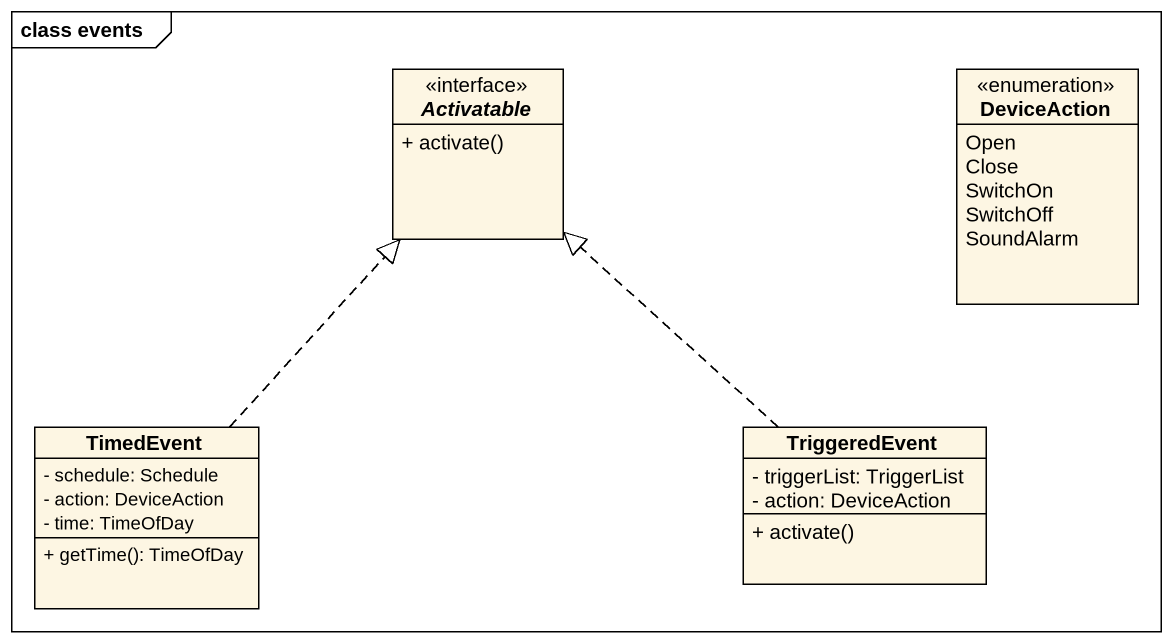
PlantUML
@startuml
mainframe class events
hide circle
hide empty members
skinparam classAttributeIconSize 0
interface Activatable {
  + activate()
}
enum DeviceAction {
  Open
  Close
  SwitchOn
  SwitchOff
  SoundAlarm
}
class TimedEvent {
  - schedule: Schedule
  - action: DeviceAction
  - time: TimeOfDay
  + getTime(): TimeOfDay
}
class TriggeredEvent {
  - triggerList: TriggerList
  - action: DeviceAction
  + activate()
}
TimedEvent .up.|> Activatable
TriggeredEvent .up.|> Activatable
@enduml
